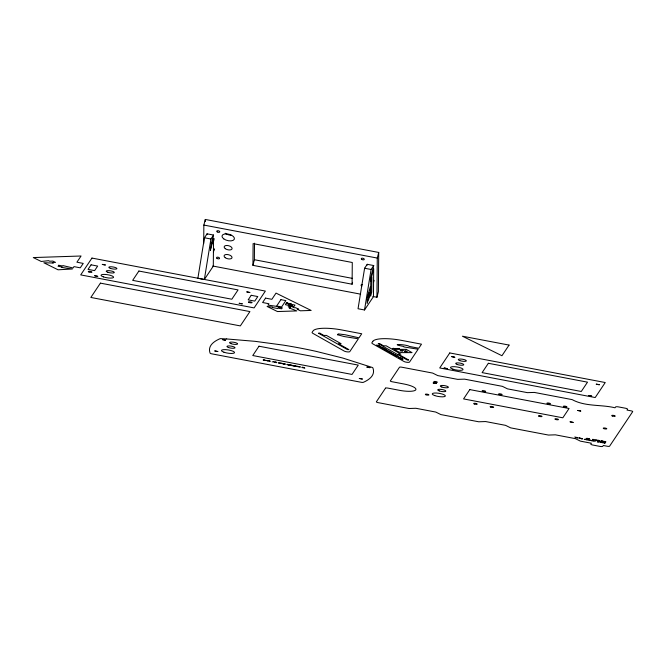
<?xml version="1.0" encoding="UTF-8"?>
<svg xmlns="http://www.w3.org/2000/svg" width="666" height="666" viewBox="0 0 666 666"><rect width="100%" height="100%" fill="white"/><g stroke="black" fill="none" stroke-linecap="round" stroke-linejoin="round"><path stroke-width="1" d="M203.704 243.631L203.854 225.066L205.303 219.447L378.713 252.447L378.396 291.65L376.948 297.269L372.868 296.495M205.286 221.512L205.303 219.447M207.076 234.623L207.076 233.824L213.561 235.056L211.28 243.756L210.381 250.399L213.536 238.187L213.303 266.125L204.362 279.495L197.885 278.263L204.445 237.77L207.076 233.824M252.938 265.343L253.113 243.614L352.281 262.496L352.098 284.215L252.938 265.343L254.387 259.723L254.52 243.173M367.232 265.101L367.232 264.31L373.718 265.543L370.562 278.555L370.537 280.885L373.684 268.664L373.46 296.611L364.518 309.981L358.042 308.741L364.602 268.248L367.232 264.31M376.948 297.269L377.272 258.067L378.713 252.447M401.148 358.583L400.316 358.516L402.239 358.683M367.848 297.627L368.614 293.873M204.362 279.495L210.922 239.002L213.561 235.056M364.518 309.981L371.079 269.48L373.718 265.543M287.054 364.652L288.187 364.876M263.345 359.873L264.535 360.081L263.345 359.873A1.815 0.45 9.2 0 0 263.253 360.098L264.319 360.331M369.913 294.871L370.254 293.182L369.913 294.131M213.503 241.383L214.202 238.686M213.42 251.665L214.119 248.967M213.47 251.831L214.186 249.017M352.098 284.215L352.58 282.342M368.498 300.008L370.254 293.182M373.576 282.143L374.042 280.344M393.215 354.487L393.34 354.412A1.815 0.45 9.2 0 1 394.322 354.412L395.304 354.753L393.24 354.553M388.012 351.548L388.844 351.873A1.815 0.45 9.2 0 0 389.826 351.873L389.269 351.498M267.657 360.522L267.349 360.98L266.55 360.439L267.874 360.689M268.631 360.714L268.082 361.047M272.111 361.888L273.584 361.655M278.921 362.67L278.621 363.128L279.787 363.345M291.999 365.159L291.7 365.617L293.373 365.934L293.681 365.484M297.402 366.192L297.094 366.641L298.626 366.425L298.318 366.874M302.314 367.124L302.014 367.582L303.305 367.699L302.164 367.349M337.495 334.715L338.261 333.891L345.246 334.765L359.016 337.82L361.721 333.766L341.791 329.97A25.516 6.26 9.2 0 0 313.07 330.91L312.163 332.276A6.119 1.499 9.2 0 0 312.978 333.416L344.205 351.057A3.064 0.749 9.2 0 0 347.386 351.889A3.064 0.749 9.2 0 0 349.775 351.623L358.35 338.811L344.139 336.538L337.495 334.748M575.591 437.704L575.89 437.254L574.725 437.029M577.555 438.078L579.079 437.862M582.592 438.528L582.292 438.986L581.143 438.669L582.442 438.752M584.865 439.468L585.173 439.019M587.429 439.443L587.121 439.901L585.972 439.585L587.27 439.677M589.31 438.578L589.002 439.027L587.862 438.686L589.16 438.802M590.775 440.084L590.467 440.542L589.318 440.226L590.617 440.309M592.39 440.392L592.091 440.85L590.942 440.534L592.24 440.617M592.49 440.925L593.381 440.576L593.656 441.142M594.238 440.026L595.762 439.801M599.483 440.509L599.175 440.967L600.857 441.283L601.165 440.834M292.59 305.636L291.267 305.228M401.315 358.699L402.222 358.758M604.62 441.616L605.877 441.799M605.036 442.957L603.854 442.773L605.036 442.957A1.815 0.45 9.2 0 1 604.828 443.165L604.154 443.14M387.421 350.424L386.48 350.075M398.659 356.768L397.71 356.427M379.279 346.528L380.053 346.903A1.815 0.45 9.2 0 0 381.035 346.903L380.477 346.528M381.052 347.535L381.826 347.91A1.815 0.45 9.2 0 0 382.808 347.91L382.251 347.527M291.458 305.711L290.176 305.353M401.223 358.932L401.881 359.249A1.815 0.45 9.2 0 0 402.822 359.265L401.864 358.982L402.822 359.265M281.984 363.253L280.935 363.569L280.494 362.97M580.977 438.22L579.92 438.528L579.478 437.937M287.071 364.585L288.395 364.585L287.237 364.319M600.732 442.066L601.906 442.274M379.72 345.954L377.547 345.662L379.079 345.587M394.33 348.701L392.624 348.493L393.598 348.276M302.888 367.49L303.538 367.357M396.362 355.353L395.038 355.577L397.152 355.802M601.664 442.599L600.574 442.316L601.198 442.324M275.083 362.379L273.834 362.104A1.815 0.45 9.2 0 1 274.009 361.846L275.291 362.054M283.483 363.977L282.242 363.703A1.815 0.45 9.2 0 1 282.409 363.445L283.691 363.661M296.745 366.5L295.504 366.233A1.815 0.45 9.2 0 1 295.679 365.967L296.961 366.183M300.125 367.141L298.876 366.874A1.815 0.45 9.2 0 1 299.051 366.608L300.333 366.824M592.74 439.302L593.98 439.577A1.815 0.45 9.2 0 1 593.806 439.835L592.524 439.618M596.112 439.951L597.36 440.218A1.815 0.45 9.2 0 1 597.186 440.476L595.904 440.268M379.945 347.053L382.309 347.411M384.265 348.518L382.542 348.518L385.148 349.017M392.624 348.493L399.533 348.485M389.344 352.364L391.067 352.364L390.459 352.014M392.707 353.288L390.368 352.938M393.531 353.754L391.192 353.405M393.789 354.878L396.153 355.236M395.97 356.11L397.694 356.102M400.05 357.434L398.726 357.525M400.557 357.725L399.234 357.809M401.074 358.017L399.35 358.017L401.207 358.325L400.516 357.925M265.301 360.348C265.201 361.089 265.834 359.598 265.584 360.406M287.429 303.255L286.53 302.972L287.562 303.055M602.663 442.624C602.33 443.323 603.138 441.874 602.946 442.674M203.854 225.066L377.272 258.067M204.445 237.77L210.922 239.002M364.602 268.248L371.079 269.48M210.514 243.298L212.362 243.648M254.387 259.723L352.539 278.405M212.72 266.017L360.631 294.164M286.53 302.972L291.525 303.921M268.34 360.656L268.914 360.764M285.306 363.886L283.833 364.119L285.006 364.344M290.035 364.785L288.561 365.018L289.727 365.243M291.6 365.085L290.126 365.318L291.3 365.542M295.246 365.776L293.773 366.009L294.946 366.233M280.586 363.095L281.76 363.32M278.771 362.895L279.687 363.07M283.991 363.894L284.898 364.069M288.711 364.793L289.627 364.968M290.284 365.093L291.192 365.259M293.931 365.784L294.838 365.959M303.629 367.89L304.828 368.115A3.713 0.907 9.2 0 1 304.537 367.549M597.918 440.209L599.084 440.434L597.61 440.667M601.565 440.909L602.73 441.133L601.256 441.358M603.13 441.208L604.295 441.425L602.822 441.658M598.018 440.492L598.934 440.659M601.664 441.183L602.58 441.358M603.23 441.483L604.145 441.658M587.387 438.719L586.188 438.494A3.713 0.907 9.2 0 0 587.096 438.153M576.29 437.329L577.464 437.554L575.99 437.778M579.578 438.062L580.752 438.286M576.398 437.604L577.305 437.778M584.224 439.352L585.506 439.593M598.409 442.049L597.211 441.824A3.713 0.907 9.2 0 0 598.11 441.483M598.851 442.132L600.291 441.958M604.686 441.691L605.669 442.074L604.453 441.899M383.441 348.052L384.057 348.401L381.718 348.052M385.356 349.134L385.972 349.483L383.633 349.134M386.18 349.6L386.796 349.95L384.457 349.6M396.079 355.403L396.695 355.752M382.709 348.127L383.191 348.401M384.632 349.209L385.106 349.483M385.456 349.675L385.93 349.95M391.358 353.013L391.841 353.288M392.182 353.48L392.665 353.754M377.147 345.471L376.515 345.121A3.713 0.907 9.2 0 0 378.554 345.296M395.637 355.919L396.303 356.293M595.537 441.067L594.114 441.158M407.226 351.298C399.55 349.567 411.829 353.138 404.429 351.523M396.728 356.526L397.635 356.476M385.489 350.174L386.397 350.133M361.821 286.064A1.532 0.774 14.4 0 1 361.13 285.031A1.532 0.774 14.4 0 1 362.579 284.723M231.244 235.281A6.377 3.238 14.4 0 1 225.233 233.275M367.241 297.677L367.199 303.505L370.271 291.591L370.304 286.788L367.241 297.677M370.779 281.41L370.654 296.245L371.745 292.008L371.869 277.173L370.779 281.41M369.322 292.882L368.473 296.845L369.322 292.882M94.722 275.774L97.711 276.34L94.722 275.774M102.323 264.402L105.311 264.976L102.323 264.402M214.827 350.957L217.815 351.523L214.827 350.957M222.427 339.585L225.416 340.16L222.427 339.585M239.227 303.28L242.216 303.846L239.227 303.28M246.828 291.908L249.825 292.482L246.828 291.908M359.332 378.463L362.321 379.029L359.332 378.463M366.941 367.091L369.93 367.657L366.941 367.091M433.225 382.967L436.213 383.533L433.225 382.967M444.172 368.032L447.161 368.598L444.172 368.032M451.781 356.66L454.77 357.234L451.781 356.66M570.129 421.836L573.126 422.411L570.129 421.836M577.738 410.464L580.727 411.039L577.738 410.464M588.686 395.537L591.674 396.103L588.686 395.537M596.286 384.165L599.275 384.732L596.286 384.165M288.545 304.595L291.075 304.853L289.702 304.454A2.273 0.558 9.2 0 0 288.619 304.529L288.553 304.578M387.246 351.09L389.319 351.373L388.411 351.04A1.815 0.45 9.2 0 0 387.362 351.032L387.254 351.074M58.741 265.268L58.067 266.275L62.005 267.024L61.73 267.432L72.369 268.997L58.067 269.797L43.848 262.779L53.372 263.028L52.298 262.504L55.503 262.396L52.88 261.097L49.667 261.205L48.593 260.672L41.225 261.48L33.3 257.567L81.061 256.002L76.906 262.204L83.225 263.411L80.27 267.824L73.959 266.616L73.035 267.99L62.945 265.609L62.671 266.017L58.741 265.268M91.95 258.075L80.703 274.9L254.112 307.908L265.359 291.075L91.95 258.075M91.084 264.827L88.037 269.372L94.614 270.629L97.661 266.084L91.084 264.827M100.416 283.133L90.834 297.452L240.326 325.907L249.908 311.58L100.416 283.133M138.894 271.037L132.659 280.353L231.826 299.225L238.062 289.91L138.894 271.037M251.215 295.304L248.168 299.858L254.753 301.107L257.792 296.561L251.215 295.304M265.559 298.11L262.604 302.522L268.922 303.729L267.998 305.103L278.638 306.66L278.363 307.076L282.301 307.825L281.635 308.824L277.697 308.075L277.422 308.483L272.344 307.517L272.619 307.109L267.108 306.443L277.456 311.555L296.786 310.922L289.111 307.9L290.576 307.85L288.22 306.685L291.791 306.568L294.147 307.734L295.612 307.684L298.659 309.19L297.194 309.24L300.358 310.806L311.139 310.448L276.024 293.107L271.87 299.317L265.559 298.11M280.902 299.658L276.648 306.027L281.601 306.968L285.864 300.599L280.902 299.658M286.247 303.396L285.381 304.687L293.914 306.618L294.963 305.053L286.247 303.396M258.999 346.212L252.764 355.536L352.031 374.434L358.266 365.11L258.999 346.212M275.741 362.063L275.433 362.52L276.656 362.645A1.815 0.45 9.2 0 0 276.831 362.379L275.741 362.063M372.843 341.325L371.936 342.682A6.119 1.499 9.2 0 0 372.752 343.831L403.979 361.471A3.064 0.749 9.2 0 0 407.151 362.304A3.064 0.749 9.2 0 0 409.548 362.038L418.123 349.225L403.912 346.944L403.671 346.47C387.296 343.373 406.959 344.414 409.315 346.428L418.781 348.235L421.495 344.18L401.565 340.384A25.516 6.26 9.2 0 0 372.843 341.325M403.072 350.366L402.464 351.273L400.383 350.716A3.638 0.891 9.2 0 1 400.632 350.125L403.072 350.366M385.497 388.161L376.39 401.789A2.04 0.499 9.2 0 0 378.072 402.622L408.974 408.508L415.859 408.275L435.797 412.071L440.859 414.577L478.737 421.786L485.622 421.553L505.561 425.349L510.622 427.855L548.493 435.065L555.386 434.831L575.324 438.628L580.386 441.133L591.35 443.215L590.817 444.014A2.547 0.624 9.2 0 0 592.931 445.055L599.908 446.387A2.547 0.624 9.2 0 0 602.78 446.287L603.313 445.496L607.3 446.253A2.04 0.499 9.2 0 0 609.598 446.178L632.675 411.663A2.04 0.499 9.2 0 0 630.985 410.822L627.006 410.065L627.53 409.274A2.547 0.624 9.2 0 0 625.424 408.225L618.448 406.901A2.547 0.624 9.2 0 0 615.575 406.993L615.043 407.792C600.923 404.354 585.356 406.826 572.186 399.633L534.315 392.424L527.422 392.649L507.492 388.861L502.422 386.355L464.552 379.145L457.659 379.37L437.728 375.582L432.659 373.077L401.765 367.199A2.04 0.499 9.2 0 0 399.467 367.274L390.359 380.902A2.04 0.499 9.2 0 0 392.049 381.735L403.979 384.007A14.252 3.497 9.2 0 1 415.775 389.835A14.252 3.497 9.2 0 1 399.725 390.359L387.795 388.087A2.04 0.499 9.2 0 0 385.497 388.161M449.766 352.947L439.735 367.957L595.204 397.544L605.236 382.534L449.766 352.947M469.805 389.593L463.569 398.917L562.828 417.807L569.064 408.483L469.805 389.593M488.353 363.286L482.117 372.61L581.276 391.483L587.512 382.159L488.353 363.286M509.065 345.08L501.948 355.727L462.42 336.205L509.065 345.08M392.299 353.937L393.032 354.237A1.815 0.45 9.2 0 0 394.014 354.237L393.415 353.896A1.815 0.45 9.2 0 0 392.432 353.896L392.357 353.912M587.92 439.618L587.853 439.635A1.815 0.45 9.2 0 0 587.678 439.901L588.819 440.118A1.815 0.45 9.2 0 0 588.994 439.851L587.92 439.618M269.439 360.922L269.38 360.939A2.015 0.491 9.2 0 0 269.172 361.247L270.105 361.422A2.015 0.491 9.2 0 0 270.313 361.114L269.439 360.922M319.846 333.191L318.456 333.2L347.494 349.6L348.884 349.6L338.453 343.706L341.092 343.706L326.415 335.414L323.784 335.414L319.846 333.191M379.62 343.606L378.23 343.606L407.267 360.015L408.658 360.015L398.226 354.121L400.857 354.121L386.188 345.829L383.549 345.829L379.62 343.606M406.252 349.367L394.197 349.375L398.951 352.064L401.948 352.63L412.021 352.622L406.252 349.367M226.656 338.952L221.029 338.653A2.04 0.499 9.2 0 0 219.938 338.753A129.72 31.818 9.2 0 0 210.115 353.138A2.04 0.499 9.2 0 0 211.821 353.846L361.222 382.284A2.04 0.499 9.2 0 0 363.386 382.309A129.72 31.818 9.2 0 0 372.835 367.857A2.04 0.499 9.2 0 0 372.119 367.407L342.665 358.017L316.317 351.407A138.195 33.899 9.2 0 0 283.225 345.105L254.978 341.325L226.656 338.952M499.259 394.48A1.79 0.441 9.2 0 0 502.097 394.63A1.79 0.441 9.2 0 0 499.716 393.789A1.79 0.441 9.2 0 0 499.259 394.48M490.792 407.126A1.79 0.441 9.2 0 0 493.639 407.276A1.79 0.441 9.2 0 0 491.258 406.435A1.79 0.441 9.2 0 0 490.792 407.126M539.135 416.325A1.79 0.441 9.2 0 0 541.974 416.475A1.79 0.441 9.2 0 0 539.593 415.634A1.79 0.441 9.2 0 0 539.135 416.325M547.594 403.679A1.79 0.441 9.2 0 0 550.441 403.829A1.79 0.441 9.2 0 0 548.051 402.988A1.79 0.441 9.2 0 0 547.594 403.679M482.808 391.35A1.79 0.441 9.2 0 0 485.656 391.5A1.79 0.441 9.2 0 0 483.275 390.659A1.79 0.441 9.2 0 0 482.808 391.35M434.473 382.151A1.79 0.441 9.2 0 0 437.321 382.301A1.79 0.441 9.2 0 0 434.94 381.46A1.79 0.441 9.2 0 0 434.473 382.151M426.015 394.796A1.79 0.441 9.2 0 0 428.862 394.946A1.79 0.441 9.2 0 0 426.473 394.106A1.79 0.441 9.2 0 0 426.015 394.796M474.35 403.996A1.79 0.441 9.2 0 0 477.197 404.145A1.79 0.441 9.2 0 0 474.816 403.305A1.79 0.441 9.2 0 0 474.35 403.996M612.37 416.009A1.79 0.441 9.2 0 0 615.217 416.158A1.79 0.441 9.2 0 0 612.828 415.318A1.79 0.441 9.2 0 0 612.37 416.009M603.912 428.654A1.79 0.441 9.2 0 0 606.759 428.804A1.79 0.441 9.2 0 0 604.37 427.963A1.79 0.441 9.2 0 0 603.912 428.654M555.577 419.455A1.79 0.441 9.2 0 0 558.424 419.605A1.79 0.441 9.2 0 0 556.035 418.764A1.79 0.441 9.2 0 0 555.577 419.455M564.035 406.809A1.79 0.441 9.2 0 0 566.883 406.959A1.79 0.441 9.2 0 0 564.493 406.118A1.79 0.441 9.2 0 0 564.035 406.809M439.269 390.9A4.079 0.999 9.2 0 0 445.77 391.25A4.079 0.999 9.2 0 0 440.318 389.319A4.079 0.999 9.2 0 0 439.269 390.9M441.849 387.029A4.079 0.999 9.2 0 0 448.36 387.379A4.079 0.999 9.2 0 0 442.907 385.456A4.079 0.999 9.2 0 0 441.849 387.029M434.732 395.587A6.635 1.623 9.2 0 0 445.304 396.153A6.635 1.623 9.2 0 0 436.438 393.023A6.635 1.623 9.2 0 0 434.732 395.587M103.38 276.889A6.377 1.565 9.2 0 0 113.553 277.439A6.377 1.565 9.2 0 0 105.028 274.425A6.377 1.565 9.2 0 0 103.38 276.889M107.767 272.228A4.079 0.999 9.2 0 0 114.269 272.577A4.079 0.999 9.2 0 0 108.816 270.646A4.079 0.999 9.2 0 0 107.767 272.228M110.348 268.356A4.079 0.999 9.2 0 0 116.858 268.706A4.079 0.999 9.2 0 0 111.405 266.783A4.079 0.999 9.2 0 0 110.348 268.356M249.109 302.481A1.84 0.45 9.2 0 0 252.039 302.639A1.84 0.45 9.2 0 0 249.584 301.773A1.84 0.45 9.2 0 0 249.109 302.481M88.978 272.003A1.84 0.45 9.2 0 0 91.908 272.161A1.84 0.45 9.2 0 0 89.452 271.295A1.84 0.45 9.2 0 0 88.978 272.003M225.225 257.692A4.079 2.073 14.4 0 0 231.901 258.008A4.079 2.073 14.4 0 0 227.039 254.487A4.079 2.073 14.4 0 0 225.225 257.692M223.784 238.894A6.377 3.238 14.4 0 0 234.224 239.394A6.377 3.238 14.4 0 0 226.623 233.891A6.377 3.238 14.4 0 0 223.784 238.894M225.299 248.684A4.079 2.073 14.4 0 0 231.976 249.001A4.079 2.073 14.4 0 0 227.114 245.479A4.079 2.073 14.4 0 0 225.299 248.684M361.73 259.39A1.532 0.774 14.4 0 0 364.227 259.507A1.532 0.774 14.4 0 0 362.404 258.183A1.532 0.774 14.4 0 0 361.73 259.39M217.216 231.885A1.532 0.774 14.4 0 0 219.722 232.001A1.532 0.774 14.4 0 0 217.899 230.686A1.532 0.774 14.4 0 0 217.216 231.885M216.999 258.375A1.532 0.774 14.4 0 0 219.505 258.491A1.532 0.774 14.4 0 0 217.682 257.168A1.532 0.774 14.4 0 0 216.999 258.375M457.217 364.477A4.079 0.999 9.2 0 0 463.727 364.835A4.079 0.999 9.2 0 0 458.275 362.903A4.079 0.999 9.2 0 0 457.217 364.477M459.806 360.614A4.079 0.999 9.2 0 0 466.317 360.964A4.079 0.999 9.2 0 0 460.855 359.041A4.079 0.999 9.2 0 0 459.806 360.614M452.838 369.147A6.377 1.565 9.2 0 0 463.003 369.688A6.377 1.565 9.2 0 0 454.487 366.683A6.377 1.565 9.2 0 0 452.838 369.147M231.052 343.656A4.079 0.999 9.2 0 0 237.562 344.006A4.079 0.999 9.2 0 0 232.109 342.083A4.079 0.999 9.2 0 0 231.052 343.656M223.926 352.206A6.635 1.623 9.2 0 0 234.499 352.78A6.635 1.623 9.2 0 0 225.641 349.65A6.635 1.623 9.2 0 0 223.926 352.206M228.471 347.519A4.079 0.999 9.2 0 0 234.973 347.868A4.079 0.999 9.2 0 0 229.52 345.945A4.079 0.999 9.2 0 0 228.471 347.519"/></g></svg>
